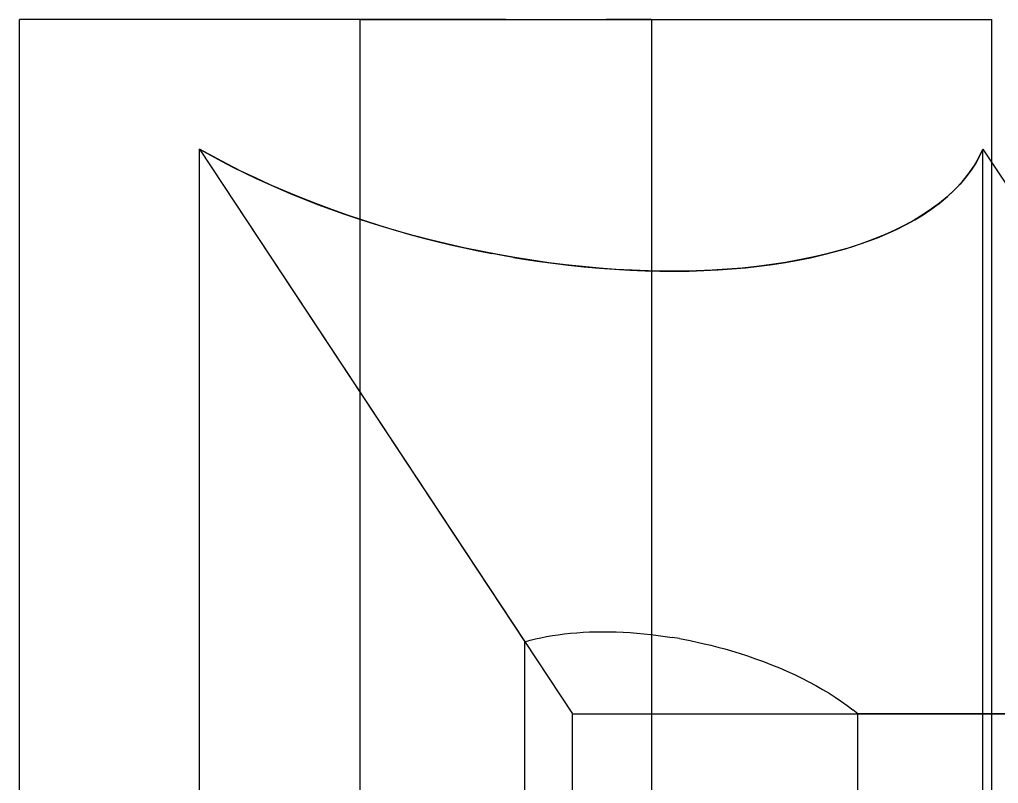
# Model space of a CAD drawing. Header units: millimetres. Extents: x -55 to 176, y -160 to 36.
# Drawn here: x 117 to 131.09, y -119 to -108 of the extents above; entities that cross this region are included whole.
import ezdxf

# ---------------------------------------------------------------- set-up
doc = ezdxf.new("R2010")
doc.units = ezdxf.units.MM
doc.layers.add('YZ', color=7, linetype='Continuous')

msp = doc.modelspace()

# ---------------------------------------------------------------- linework, layer by layer
at = {"layer": 'YZ'}
for p, q in [((117.001, -124), (117.001, -108)), ((117.012, -108), (117.001, -108)), ((117.001, -124), (117.001, -108)), ((117.035, -108), (117.012, -108)), ((117.068, -108), (117.035, -108)), ((117.112, -108), (117.068, -108)), ((117.167, -108), (117.112, -108)), ((117.233, -108), (117.167, -108)), ((117.309, -108), (117.233, -108)), ((117.396, -108), (117.309, -108)), ((117.494, -108), (117.396, -108)), ((117.601, -108), (117.494, -108)), ((117.719, -108), (117.601, -108)), ((117.847, -108), (117.719, -108)), ((117.985, -108), (117.847, -108)), ((118.132, -108), (117.985, -108)), ((118.288, -108), (118.132, -108)), ((118.454, -108), (118.288, -108)), ((118.628, -108), (118.454, -108)), ((118.81, -108), (118.628, -108)), ((119.001, -108), (118.81, -108)), ((119.2, -108), (119.001, -108)), ((119.406, -108), (119.2, -108)), ((119.62, -108), (119.406, -108)), ((119.841, -108), (119.62, -108)), ((120.068, -108), (119.841, -108)), ((120.301, -108), (120.068, -108)), ((120.54, -108), (120.301, -108)), ((120.785, -108), (120.54, -108)), ((121.035, -108), (120.785, -108)), ((121.289, -108), (121.035, -108)), ((121.548, -108), (121.289, -108)), ((121.81, -108), (121.548, -108)), ((122.076, -108), (121.81, -108)), ((121.903, -108), (121.9, -108)), ((121.9, -108), (121.901, -108)), ((121.901, -108), (121.9, -108)), ((121.9, -108), (121.903, -108)), ((121.9, -108), (121.9, -127)), ((121.9, -108), (121.9, -127)), ((121.901, -108), (121.905, -108)), ((121.905, -108), (121.901, -108)), ((121.908, -108), (121.903, -108)), ((121.903, -108), (121.909, -108)), ((121.905, -108), (121.913, -108)), ((121.912, -108), (121.905, -108)), ((121.917, -108), (121.908, -108)), ((121.909, -108), (121.918, -108)), ((121.923, -108), (121.912, -108)), ((121.913, -108), (121.924, -108)), ((121.93, -108), (121.917, -108)), ((121.918, -108), (121.931, -108)), ((121.937, -108), (121.923, -108)), ((121.924, -108), (121.938, -108)), ((121.945, -108), (121.93, -108)), ((121.931, -108), (121.947, -108)), ((121.955, -108), (121.937, -108)), ((121.938, -108), (121.955, -108)), ((121.964, -108), (121.945, -108)), ((121.947, -108), (121.966, -108)), ((121.955, -108), (121.976, -108)), ((121.975, -108), (121.955, -108)), ((121.986, -108), (121.964, -108)), ((121.966, -108), (121.988, -108)), ((121.999, -108), (121.975, -108)), ((121.976, -108), (121.999, -108)), ((122.011, -108), (121.986, -108)), ((121.988, -108), (122.014, -108)), ((121.999, -108), (122.026, -108)), ((122.026, -108), (121.999, -108)), ((122.04, -108), (122.011, -108)), ((122.014, -108), (122.043, -108)), ((122.026, -108), (122.056, -108)), ((122.057, -108), (122.026, -108)), ((122.071, -108), (122.04, -108)), ((122.043, -108), (122.075, -108)), ((122.056, -108), (122.089, -108)), ((122.09, -108), (122.057, -108)), ((122.106, -108), (122.071, -108)), ((122.075, -108), (122.11, -108)), ((122.346, -108), (122.076, -108)), ((122.089, -108), (122.125, -108)), ((122.126, -108), (122.09, -108)), ((122.143, -108), (122.106, -108)), ((122.11, -108), (122.148, -108)), ((122.125, -108), (122.164, -108)), ((122.165, -108), (122.126, -108)), ((122.184, -108), (122.143, -108)), ((122.148, -108), (122.189, -108)), ((122.164, -108), (122.205, -108)), ((122.207, -108), (122.165, -108)), ((122.227, -108), (122.184, -108)), ((122.189, -108), (122.233, -108)), ((122.205, -108), (122.25, -108)), ((122.252, -108), (122.207, -108)), ((122.274, -108), (122.227, -108)), ((122.233, -108), (122.28, -108)), ((122.25, -108), (122.297, -108)), ((122.3, -108), (122.252, -108)), ((122.322, -108), (122.274, -108)), ((122.28, -108), (122.33, -108)), ((122.297, -108), (122.346, -108)), ((122.35, -108), (122.3, -108)), ((122.374, -108), (122.322, -108)), ((122.33, -108), (122.382, -108)), ((122.617, -108), (122.346, -108)), ((122.346, -108), (122.399, -108)), ((122.403, -108), (122.35, -108)), ((122.428, -108), (122.374, -108)), ((122.382, -108), (122.437, -108)), ((122.399, -108), (122.453, -108)), ((122.458, -108), (122.403, -108)), ((122.485, -108), (122.428, -108)), ((122.437, -108), (122.494, -108)), ((122.453, -108), (122.511, -108)), ((122.516, -108), (122.458, -108)), ((122.544, -108), (122.485, -108)), ((122.494, -108), (122.554, -108)), ((122.511, -108), (122.57, -108)), ((122.516, -108), (122.577, -108)), ((122.544, -108), (122.605, -108)), ((122.554, -108), (122.616, -108)), ((122.57, -108), (122.632, -108)), ((122.577, -108), (122.639, -108)), ((122.605, -108), (122.668, -108)), ((122.616, -108), (122.68, -108)), ((122.891, -108), (122.617, -108)), ((122.632, -108), (122.696, -108)), ((122.639, -108), (122.704, -108)), ((122.668, -108), (122.734, -108)), ((122.68, -108), (122.746, -108)), ((122.696, -108), (122.762, -108)), ((122.704, -108), (122.77, -108)), ((122.734, -108), (122.802, -108)), ((122.746, -108), (122.814, -108)), ((122.762, -108), (122.829, -108)), ((122.77, -108), (122.839, -108)), ((122.802, -108), (122.871, -108)), ((122.814, -108), (122.885, -108)), ((122.829, -108), (122.899, -108)), ((122.839, -108), (122.91, -108)), ((122.871, -108), (122.943, -108)), ((122.885, -108), (122.957, -108)), ((123.167, -108), (122.891, -108)), ((122.899, -108), (122.97, -108)), ((122.91, -108), (122.982, -108)), ((122.943, -108), (123.015, -108)), ((122.957, -108), (123.03, -108)), ((122.97, -108), (123.043, -108)), ((122.982, -108), (123.056, -108)), ((123.015, -108), (123.09, -108)), ((123.03, -108), (123.106, -108)), ((123.043, -108), (123.118, -108)), ((123.056, -108), (123.131, -108)), ((123.09, -108), (123.166, -108)), ((123.106, -108), (123.182, -108)), ((123.118, -108), (123.193, -108)), ((123.131, -108), (123.208, -108)), ((123.166, -108), (123.243, -108)), ((123.444, -108), (123.167, -108)), ((123.182, -108), (123.26, -108)), ((123.193, -108), (123.27, -108)), ((123.208, -108), (123.286, -108)), ((123.243, -108), (123.322, -108)), ((123.26, -108), (123.34, -108)), ((123.27, -108), (123.349, -108)), ((123.286, -108), (123.365, -108)), ((123.322, -108), (123.401, -108)), ((123.34, -108), (123.42, -108)), ((123.349, -108), (123.428, -108)), ((123.365, -108), (123.445, -108)), ((123.401, -108), (123.482, -108)), ((123.42, -108), (123.501, -108)), ((123.428, -108), (123.508, -108)), ((123.722, -108), (123.444, -108)), ((123.445, -108), (123.526, -108)), ((123.482, -108), (123.563, -108)), ((123.501, -108), (123.583, -108)), ((123.508, -108), (123.589, -108)), ((123.526, -108), (123.607, -108)), ((123.563, -108), (123.645, -108)), ((123.583, -108), (123.666, -108)), ((123.589, -108), (123.67, -108)), ((123.607, -108), (123.69, -108)), ((123.645, -108), (123.728, -108)), ((123.666, -108), (123.749, -108)), ((123.67, -108), (123.752, -108)), ((123.69, -108), (123.772, -108)), ((124, -108), (123.722, -108)), ((123.728, -108), (123.811, -108)), ((123.749, -108), (123.832, -108)), ((123.752, -108), (123.835, -108)), ((123.772, -108), (123.856, -108)), ((123.811, -108), (123.894, -108)), ((123.832, -108), (123.916, -108)), ((123.835, -108), (123.917, -108)), ((123.856, -108), (123.939, -108)), ((123.894, -108), (123.977, -108)), ((123.916, -108), (124, -108)), ((123.917, -108), (124, -108)), ((123.939, -108), (124.023, -108)), ((123.977, -108), (124.061, -108)), ((124, -108), (124.278, -108)), ((124, -108), (124.084, -108)), ((124, -108), (124.083, -108)), ((124.023, -108), (124.106, -108)), ((124.061, -108), (124.144, -108)), ((124.083, -108), (124.165, -108)), ((124.084, -108), (124.168, -108)), ((124.106, -108), (124.189, -108)), ((124.144, -108), (124.228, -108)), ((124.165, -108), (124.248, -108)), ((124.168, -108), (124.251, -108)), ((124.189, -108), (124.272, -108)), ((124.228, -108), (124.31, -108)), ((124.248, -108), (124.33, -108)), ((124.251, -108), (124.334, -108)), ((124.272, -108), (124.355, -108)), ((124.278, -108), (124.556, -108)), ((124.31, -108), (124.393, -108)), ((124.33, -108), (124.411, -108)), ((124.334, -108), (124.417, -108)), ((124.355, -108), (124.437, -108)), ((124.393, -108), (124.474, -108)), ((124.411, -108), (124.492, -108)), ((124.417, -108), (124.499, -108)), ((124.437, -108), (124.518, -108)), ((124.474, -108), (124.555, -108)), ((124.492, -108), (124.572, -108)), ((124.499, -108), (124.58, -108)), ((124.518, -108), (124.599, -108)), ((124.555, -108), (124.635, -108)), ((124.556, -108), (124.833, -108)), ((124.572, -108), (124.651, -108)), ((124.58, -108), (124.66, -108)), ((124.599, -108), (124.678, -108)), ((124.635, -108), (124.714, -108)), ((124.651, -108), (124.73, -108)), ((124.66, -108), (124.74, -108)), ((124.678, -108), (124.757, -108)), ((124.714, -108), (124.792, -108)), ((124.73, -108), (124.807, -108)), ((124.74, -108), (124.818, -108)), ((124.757, -108), (124.834, -108)), ((124.792, -108), (124.869, -108)), ((124.807, -108), (124.882, -108)), ((124.818, -108), (124.894, -108)), ((124.833, -108), (125.109, -108)), ((124.834, -108), (124.91, -108)), ((124.869, -108), (124.944, -108)), ((124.882, -108), (124.957, -108)), ((124.894, -108), (124.97, -108)), ((124.91, -108), (124.985, -108)), ((124.944, -108), (125.018, -108)), ((124.957, -108), (125.03, -108)), ((124.97, -108), (125.043, -108)), ((124.985, -108), (125.057, -108)), ((125.018, -108), (125.09, -108)), ((125.03, -108), (125.101, -108)), ((125.043, -108), (125.115, -108)), ((125.057, -108), (125.129, -108)), ((125.09, -108), (125.161, -108)), ((125.101, -108), (125.171, -108)), ((125.109, -108), (125.383, -108)), ((125.115, -108), (125.186, -108)), ((125.129, -108), (125.198, -108)), ((125.161, -108), (125.23, -108)), ((125.171, -108), (125.238, -108)), ((125.186, -108), (125.254, -108)), ((125.198, -108), (125.266, -108)), ((125.23, -108), (125.296, -108)), ((125.238, -108), (125.304, -108)), ((125.254, -108), (125.32, -108)), ((125.266, -108), (125.332, -108)), ((125.296, -108), (125.361, -108)), ((125.304, -108), (125.368, -108)), ((125.32, -108), (125.384, -108)), ((125.332, -108), (125.395, -108)), ((125.361, -108), (125.423, -108)), ((125.368, -108), (125.43, -108)), ((125.383, -108), (125.654, -108)), ((125.384, -108), (125.446, -108)), ((125.395, -108), (125.456, -108)), ((125.423, -108), (125.484, -108)), ((125.43, -108), (125.489, -108)), ((125.506, -108), (125.446, -108)), ((125.456, -108), (125.515, -108)), ((125.484, -108), (125.542, -108)), ((125.547, -108), (125.489, -108)), ((125.563, -108), (125.506, -108)), ((125.515, -108), (125.572, -108)), ((125.542, -108), (125.597, -108)), ((125.601, -108), (125.547, -108)), ((125.618, -108), (125.563, -108)), ((125.572, -108), (125.626, -108)), ((125.597, -108), (125.65, -108)), ((125.654, -108), (125.601, -108)), ((125.67, -108), (125.618, -108)), ((125.626, -108), (125.678, -108)), ((125.65, -108), (125.7, -108)), ((125.654, -108), (125.924, -108)), ((125.703, -108), (125.654, -108)), ((125.72, -108), (125.67, -108)), ((125.678, -108), (125.726, -108)), ((125.7, -108), (125.748, -108)), ((125.75, -108), (125.703, -108)), ((125.767, -108), (125.72, -108)), ((125.726, -108), (125.773, -108)), ((125.748, -108), (125.793, -108)), ((125.795, -108), (125.75, -108)), ((125.811, -108), (125.767, -108)), ((125.773, -108), (125.816, -108)), ((125.793, -108), (125.835, -108)), ((125.836, -108), (125.795, -108)), ((125.852, -108), (125.811, -108)), ((125.816, -108), (125.857, -108)), ((125.835, -108), (125.874, -108)), ((125.875, -108), (125.836, -108)), ((125.89, -108), (125.852, -108)), ((125.857, -108), (125.894, -108)), ((125.874, -108), (125.91, -108)), ((125.911, -108), (125.875, -108)), ((125.925, -108), (125.89, -108)), ((125.894, -108), (125.929, -108)), ((125.91, -108), (125.943, -108)), ((125.944, -108), (125.911, -108)), ((125.924, -108), (126.19, -108)), ((125.957, -108), (125.925, -108)), ((125.929, -108), (125.96, -108)), ((125.943, -108), (125.974, -108)), ((125.974, -108), (125.944, -108)), ((125.986, -108), (125.957, -108)), ((125.96, -108), (125.989, -108)), ((125.974, -108), (126.001, -108)), ((126.001, -108), (125.974, -108)), ((126.012, -108), (125.986, -108)), ((125.989, -108), (126.014, -108)), ((126.001, -108), (126.025, -108)), ((126.024, -108), (126.001, -108)), ((126.034, -108), (126.012, -108)), ((126.014, -108), (126.036, -108)), ((126.045, -108), (126.024, -108)), ((126.025, -108), (126.045, -108)), ((126.053, -108), (126.034, -108)), ((126.036, -108), (126.055, -108)), ((126.045, -108), (126.063, -108)), ((126.062, -108), (126.045, -108)), ((126.069, -108), (126.053, -108)), ((126.055, -108), (126.07, -108)), ((126.076, -108), (126.062, -108)), ((126.063, -108), (126.077, -108)), ((126.082, -108), (126.069, -108)), ((126.07, -108), (126.083, -108)), ((126.087, -108), (126.076, -108)), ((126.077, -108), (126.088, -108)), ((126.091, -108), (126.082, -108)), ((126.083, -108), (126.092, -108)), ((126.095, -108), (126.087, -108)), ((126.088, -108), (126.095, -108)), ((126.097, -108), (126.091, -108)), ((126.092, -108), (126.097, -108)), ((126.095, -108), (126.099, -108)), ((126.099, -108), (126.095, -108)), ((126.1, -108), (126.097, -108)), ((126.097, -108), (126.1, -108)), ((126.099, -108), (126.1, -108)), ((126.1, -108), (126.099, -108)), ((126.1, -108), (126.1, -127)), ((126.1, -108), (126.1, -127)), ((126.19, -108), (126.452, -108)), ((126.452, -108), (126.711, -108)), ((126.711, -108), (126.965, -108)), ((126.965, -108), (127.215, -108)), ((127.215, -108), (127.46, -108)), ((127.46, -108), (127.699, -108)), ((127.699, -108), (127.932, -108)), ((127.932, -108), (128.159, -108)), ((128.159, -108), (128.38, -108)), ((128.38, -108), (128.594, -108)), ((128.594, -108), (128.8, -108)), ((128.8, -108), (128.999, -108)), ((128.999, -108), (129.19, -108)), ((129.19, -108), (129.372, -108)), ((129.372, -108), (129.546, -108)), ((129.546, -108), (129.712, -108)), ((129.712, -108), (129.868, -108)), ((129.868, -108), (130.015, -108)), ((130.015, -108), (130.153, -108)), ((130.153, -108), (130.281, -108)), ((130.281, -108), (130.399, -108)), ((130.399, -108), (130.506, -108)), ((130.506, -108), (130.604, -108)), ((130.604, -108), (130.691, -108)), ((130.691, -108), (130.767, -108)), ((130.767, -108), (130.833, -108)), ((130.833, -108), (130.888, -108)), ((130.888, -108), (130.932, -108)), ((130.932, -108), (130.965, -108)), ((130.965, -108), (130.988, -108)), ((130.988, -108), (130.999, -108)), ((131, -124), (130.999, -108)), ((131, -124), (130.999, -108)), ((119.593, -124), (119.593, -109.866)), ((119.593, -109.866), (119.749, -109.954)), ((119.593, -109.866), (124.963, -118)), ((119.786, -109.974), (119.593, -109.866)), ((119.593, -109.866), (124.276, -116.959)), ((130.812, -109.988), (130.871, -109.866)), ((130.871, -109.866), (130.823, -109.968)), ((130.871, -124), (130.871, -109.866)), ((130.871, -109.866), (135.606, -117.039)), ((130.871, -109.866), (135.724, -117.217)), ((119.749, -109.954), (119.909, -110.039)), ((119.984, -110.079), (119.786, -109.974)), ((119.909, -110.039), (120.072, -110.124)), ((130.743, -110.107), (130.812, -109.988)), ((130.823, -109.968), (130.767, -110.068)), ((120.187, -110.181), (119.984, -110.079)), ((120.072, -110.124), (120.238, -110.206)), ((120.395, -110.281), (120.187, -110.181)), ((130.701, -110.17), (130.626, -110.27)), ((130.663, -110.223), (130.743, -110.107)), ((130.767, -110.068), (130.701, -110.17)), ((120.238, -110.206), (120.407, -110.287)), ((120.607, -110.378), (120.395, -110.281)), ((120.407, -110.287), (120.579, -110.366)), ((130.471, -110.443), (130.572, -110.335)), ((130.626, -110.27), (130.543, -110.368)), ((130.572, -110.335), (130.663, -110.223)), ((120.579, -110.366), (120.753, -110.442)), ((120.823, -110.472), (120.607, -110.378)), ((120.753, -110.442), (120.93, -110.517)), ((121.043, -110.563), (120.823, -110.472)), ((130.452, -110.462), (130.353, -110.554)), ((130.36, -110.548), (130.471, -110.443)), ((130.543, -110.368), (130.452, -110.462)), ((120.93, -110.517), (121.11, -110.59)), ((121.267, -110.651), (121.043, -110.563)), ((121.11, -110.59), (121.292, -110.661)), ((130.238, -110.648), (130.36, -110.548)), ((130.353, -110.554), (130.246, -110.642)), ((121.494, -110.736), (121.267, -110.651)), ((121.292, -110.661), (121.476, -110.73)), ((121.476, -110.73), (121.663, -110.796)), ((121.724, -110.817), (121.494, -110.736)), ((130.008, -110.81), (130.12, -110.735)), ((130.132, -110.727), (130.01, -110.809)), ((130.12, -110.735), (130.238, -110.648)), ((130.246, -110.642), (130.132, -110.727)), ((121.663, -110.796), (121.851, -110.861)), ((121.956, -110.895), (121.724, -110.817)), ((121.851, -110.861), (122.041, -110.922)), ((122.192, -110.97), (121.956, -110.895)), ((129.881, -110.887), (129.745, -110.962)), ((129.764, -110.952), (129.889, -110.883)), ((130.01, -110.809), (129.881, -110.887)), ((129.889, -110.883), (130.008, -110.81)), ((122.041, -110.922), (122.232, -110.982)), ((122.429, -111.041), (122.192, -110.97)), ((122.232, -110.982), (122.425, -111.039)), ((122.425, -111.039), (122.619, -111.094)), ((122.669, -111.108), (122.429, -111.041)), ((129.602, -111.033), (129.451, -111.1)), ((129.496, -111.081), (129.633, -111.018)), ((129.745, -110.962), (129.602, -111.033)), ((129.633, -111.018), (129.764, -110.952)), ((122.619, -111.094), (122.814, -111.146)), ((122.91, -111.171), (122.669, -111.108)), ((122.814, -111.146), (123.01, -111.196)), ((123.152, -111.23), (122.91, -111.171)), ((129.295, -111.164), (129.131, -111.224)), ((129.205, -111.198), (129.353, -111.141)), ((129.451, -111.1), (129.295, -111.164)), ((129.353, -111.141), (129.496, -111.081)), ((123.01, -111.196), (123.207, -111.243)), ((123.396, -111.286), (123.152, -111.23)), ((123.207, -111.243), (123.405, -111.288)), ((123.64, -111.337), (123.396, -111.286)), ((123.405, -111.288), (123.603, -111.33)), ((123.603, -111.33), (123.801, -111.369)), ((128.729, -111.347), (128.893, -111.301)), ((128.962, -111.28), (128.786, -111.332)), ((128.893, -111.301), (129.052, -111.251)), ((129.131, -111.224), (128.962, -111.28)), ((129.052, -111.251), (129.205, -111.198)), ((123.884, -111.384), (123.64, -111.337)), ((124, -111.405), (123.801, -111.369)), ((124.129, -111.428), (123.884, -111.384)), ((124.114, -111.425), (124, -111.405)), ((124.114, -111.425), (124.228, -111.444)), ((124.374, -111.467), (124.129, -111.428)), ((124.228, -111.444), (124.453, -111.478)), ((124.618, -111.501), (124.374, -111.467)), ((128.026, -111.498), (128.208, -111.466)), ((128.225, -111.462), (128.027, -111.498)), ((128.208, -111.466), (128.387, -111.43)), ((128.417, -111.423), (128.225, -111.462)), ((128.387, -111.43), (128.56, -111.39)), ((128.604, -111.379), (128.417, -111.423)), ((128.56, -111.39), (128.729, -111.347)), ((128.786, -111.332), (128.604, -111.379)), ((124.453, -111.478), (124.678, -111.509)), ((124.861, -111.532), (124.618, -111.501)), ((124.678, -111.509), (124.902, -111.536)), ((125.104, -111.558), (124.861, -111.532)), ((124.902, -111.536), (125.125, -111.56)), ((125.345, -111.58), (125.104, -111.558)), ((125.125, -111.56), (125.348, -111.58)), ((125.584, -111.597), (125.345, -111.58)), ((125.348, -111.58), (125.568, -111.596)), ((125.568, -111.596), (125.787, -111.609)), ((125.822, -111.61), (125.584, -111.597)), ((125.787, -111.609), (126.005, -111.617)), ((126.057, -111.619), (125.822, -111.61)), ((126.97, -111.609), (126.746, -111.618)), ((126.85, -111.614), (127.055, -111.604)), ((127.189, -111.595), (126.97, -111.609)), ((127.055, -111.604), (127.256, -111.59)), ((127.405, -111.578), (127.189, -111.595)), ((127.256, -111.59), (127.454, -111.573)), ((127.617, -111.555), (127.405, -111.578)), ((127.454, -111.573), (127.649, -111.552)), ((127.824, -111.529), (127.617, -111.555)), ((127.649, -111.552), (127.839, -111.527)), ((128.027, -111.498), (127.824, -111.529)), ((127.839, -111.527), (128.026, -111.498)), ((126.005, -111.617), (126.22, -111.622)), ((126.289, -111.623), (126.057, -111.619)), ((126.22, -111.622), (126.432, -111.623)), ((126.519, -111.623), (126.289, -111.623)), ((126.432, -111.623), (126.643, -111.621)), ((126.746, -111.618), (126.519, -111.623)), ((126.643, -111.621), (126.85, -111.614)), ((125.022, -116.83), (125.113, -116.824)), ((125.113, -116.824), (125.206, -116.819)), ((125.206, -116.819), (125.301, -116.816)), ((125.301, -116.816), (125.396, -116.815)), ((125.396, -116.815), (125.493, -116.816)), ((125.493, -116.816), (125.591, -116.818)), ((125.591, -116.818), (125.689, -116.823)), ((125.689, -116.823), (125.789, -116.828)), ((124.276, -116.959), (124.351, -116.938)), ((124.276, -124), (124.276, -116.959)), ((124.351, -116.938), (124.428, -116.919)), ((124.428, -116.919), (124.507, -116.901)), ((124.507, -116.901), (124.588, -116.885)), ((124.588, -116.885), (124.671, -116.871)), ((124.671, -116.871), (124.756, -116.858)), ((124.756, -116.858), (124.843, -116.847)), ((124.843, -116.847), (124.932, -116.838)), ((124.932, -116.838), (125.022, -116.83)), ((125.789, -116.828), (125.889, -116.836)), ((125.889, -116.836), (125.99, -116.845)), ((125.99, -116.845), (126.091, -116.856)), ((126.091, -116.856), (126.193, -116.868)), ((126.193, -116.868), (126.295, -116.882)), ((126.295, -116.882), (126.398, -116.898)), ((126.5, -116.915), (126.398, -116.898)), ((126.5, -116.915), (126.577, -116.929)), ((126.577, -116.929), (126.654, -116.944)), ((126.654, -116.944), (126.755, -116.965)), ((126.755, -116.965), (126.855, -116.988)), ((126.855, -116.988), (126.955, -117.011)), ((126.955, -117.011), (127.055, -117.037)), ((127.055, -117.037), (127.154, -117.064)), ((127.154, -117.064), (127.252, -117.092)), ((127.252, -117.092), (127.36, -117.125)), ((127.36, -117.125), (127.479, -117.163)), ((127.479, -117.163), (127.597, -117.204)), ((127.597, -117.204), (127.713, -117.246)), ((127.713, -117.246), (127.827, -117.29)), ((127.827, -117.29), (127.939, -117.336)), ((127.939, -117.336), (128.049, -117.384)), ((128.049, -117.384), (128.157, -117.433)), ((128.157, -117.433), (128.262, -117.484)), ((128.262, -117.484), (128.365, -117.537)), ((128.365, -117.537), (128.464, -117.591)), ((128.464, -117.591), (128.561, -117.646)), ((128.561, -117.646), (128.655, -117.702)), ((128.655, -117.702), (128.745, -117.76)), ((128.745, -117.76), (128.832, -117.818)), ((128.832, -117.818), (128.915, -117.878)), ((128.915, -117.878), (128.995, -117.939)), ((129.071, -118), (128.995, -117.939)), ((124.963, -124), (124.963, -118)), ((124.963, -118), (133.985, -118)), ((129.071, -124), (129.071, -118)), ((131.205, -118), (129.071, -118))]:
    msp.add_line(p, q, dxfattribs=at)

doc.saveas('drawing.dxf')
